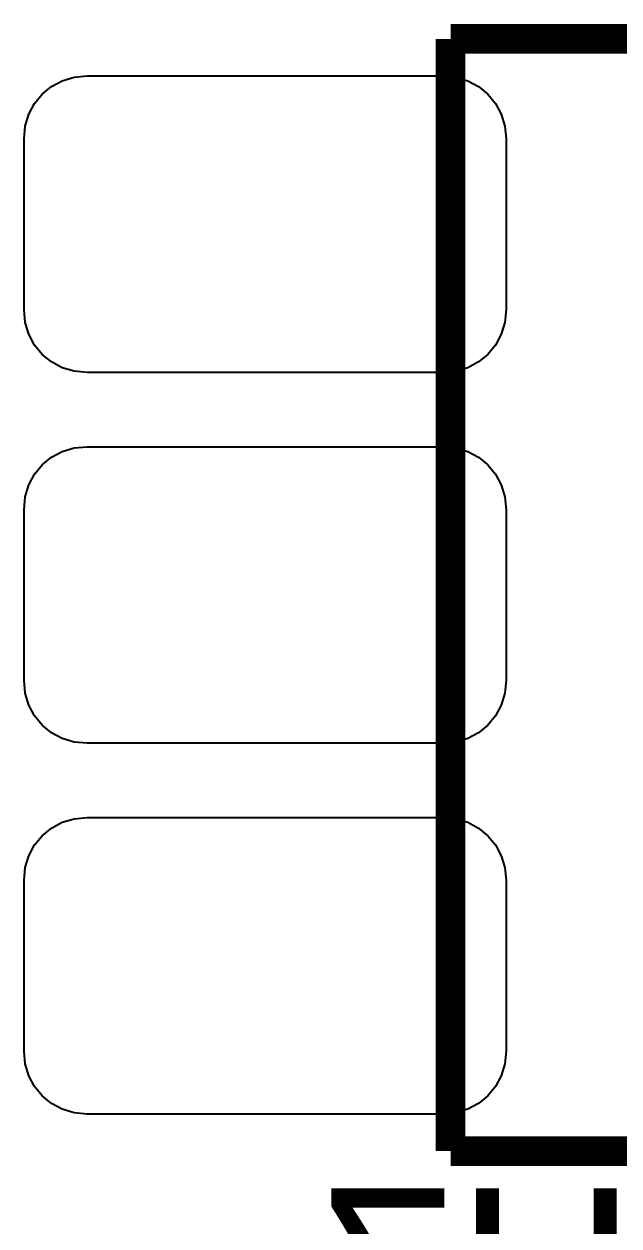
# Model space of a CAD drawing. Header units: inches. Extents: x 15 to 148, y 10 to 111.
# Drawn here: x 135.756 to 136.117, y 99.971 to 100.7 of the extents above; entities that cross this region are included whole.
import ezdxf

# ---------------------------------------------------------------- set-up
doc = ezdxf.new("R2010")
doc.units = ezdxf.units.IN
doc.header["$MEASUREMENT"] = 0
doc.layers.add('BLK_12AWG', color=7, linetype='Continuous')

# ---------------------------------------------------------------- blocks, each defined once
blk = doc.blocks.new('CEGHSD')
at = {"const_width": 0.008}
for points in [[(133.90897, 100.90872), (133.70897, 100.90872)], [(133.70897, 100.60872), (133.70897, 100.90872)], [(133.90897, 100.90872), (133.70897, 100.90872)], [(133.70897, 100.60872), (133.70897, 100.90872)], [(133.90897, 100.90872), (133.70897, 100.90872)], [(133.70897, 100.60872), (133.70897, 100.90872)], [(133.75897, 100.60872), (133.70897, 100.60872)], [(133.75897, 100.60872), (133.70897, 100.60872)], [(133.75897, 100.60872), (133.70897, 100.60872)]]:
    blk.add_lwpolyline(points, dxfattribs=at)
for points in [[(133.59397, 100.83572), (133.59397, 100.88172), (133.59431, 100.88519), (133.59528, 100.88841), (133.59683, 100.8913), (133.59888, 100.8938), (133.60139, 100.89586), (133.60428, 100.89741), (133.60749, 100.89838), (133.61097, 100.89872), (133.70697, 100.89872), (133.71044, 100.89838), (133.71366, 100.89741), (133.71655, 100.89586), (133.71905, 100.8938), (133.72111, 100.8913), (133.72266, 100.88841), (133.72363, 100.88519), (133.72397, 100.88172), (133.72397, 100.83572), (133.72363, 100.83224), (133.72266, 100.82903), (133.72111, 100.82614), (133.71905, 100.82363), (133.71655, 100.82158), (133.71366, 100.82003), (133.71044, 100.81906), (133.70697, 100.81872), (133.61097, 100.81872), (133.60749, 100.81906), (133.60428, 100.82003), (133.60139, 100.82158), (133.59888, 100.82363), (133.59683, 100.82614), (133.59528, 100.82903), (133.59431, 100.83224), (133.59397, 100.83572)], [(133.59397, 100.73572), (133.59397, 100.78172), (133.59431, 100.78519), (133.59528, 100.78841), (133.59683, 100.7913), (133.59888, 100.7938), (133.60139, 100.79586), (133.60428, 100.79741), (133.60749, 100.79838), (133.61097, 100.79872), (133.70697, 100.79872), (133.71044, 100.79838), (133.71366, 100.79741), (133.71655, 100.79586), (133.71905, 100.7938), (133.72111, 100.7913), (133.72266, 100.78841), (133.72363, 100.78519), (133.72397, 100.78172), (133.72397, 100.73572), (133.72363, 100.73224), (133.72266, 100.72903), (133.72111, 100.72614), (133.71905, 100.72363), (133.71655, 100.72158), (133.71366, 100.72003), (133.71044, 100.71906), (133.70697, 100.71872), (133.61097, 100.71872), (133.60749, 100.71906), (133.60428, 100.72003), (133.60139, 100.72158), (133.59888, 100.72363), (133.59683, 100.72614), (133.59528, 100.72903), (133.59431, 100.73224), (133.59397, 100.73572)], [(133.59397, 100.63572), (133.59397, 100.68172), (133.59431, 100.68519), (133.59528, 100.68841), (133.59683, 100.6913), (133.59888, 100.6938), (133.60139, 100.69586), (133.60428, 100.69741), (133.60749, 100.69838), (133.61097, 100.69872), (133.70697, 100.69872), (133.71044, 100.69838), (133.71366, 100.69741), (133.71655, 100.69586), (133.71905, 100.6938), (133.72111, 100.6913), (133.72266, 100.68841), (133.72363, 100.68519), (133.72397, 100.68172), (133.72397, 100.63572), (133.72363, 100.63224), (133.72266, 100.62903), (133.72111, 100.62614), (133.71905, 100.62363), (133.71655, 100.62158), (133.71366, 100.62003), (133.71044, 100.61906), (133.70697, 100.61872), (133.61097, 100.61872), (133.60749, 100.61906), (133.60428, 100.62003), (133.60139, 100.62158), (133.59888, 100.62363), (133.59683, 100.62614), (133.59528, 100.62903), (133.59431, 100.63224), (133.59397, 100.63572)]]:
    blk.add_lwpolyline(points, close=True)
at = {"text_generation_flag": 2, "width": 1.041667}
blk.add_text('U7', height=0.048, dxfattribs=at).set_placement((133.75897, 100.55072))
blk.add_text('U7', height=0.048, dxfattribs=at).set_placement((133.75897, 100.55072))
blk.add_text('U7', height=0.048, dxfattribs=at).set_placement((133.75897, 100.55072))

msp = doc.modelspace()

# ---------------------------------------------------------------- block references
at = {"layer": 'BLK_12AWG', "xscale": 2.25, "yscale": 2.25, "zscale": 2.25}
msp.add_blockref('CEGHSD', (-164.83027, -126.3532), dxfattribs=at)

doc.saveas('drawing.dxf')
